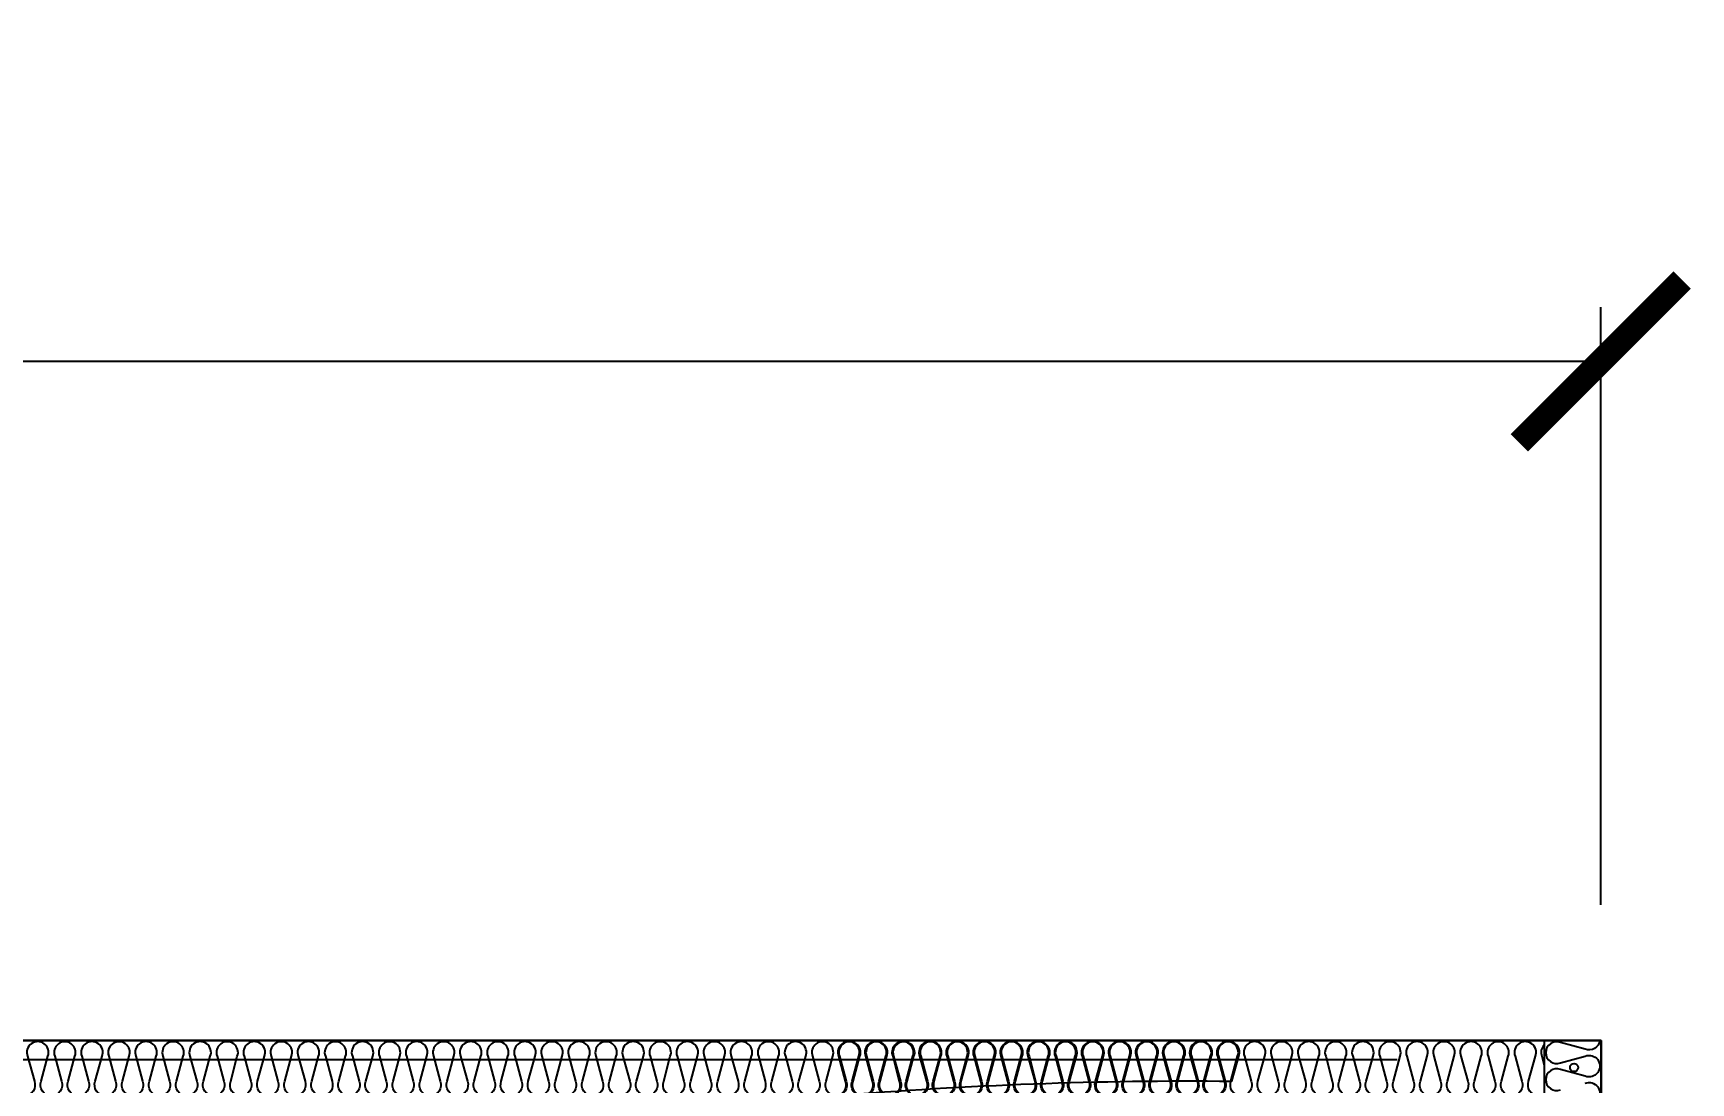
# Model space of a CAD drawing. Header units: millimetres. Extents: x 3692 to 33099, y 2878 to 23673.
# Drawn here: x 9126 to 10348, y 12571 to 13345 of the extents above; entities that cross this region are included whole.
import ezdxf

# ---------------------------------------------------------------- set-up
doc = ezdxf.new("R2010")
doc.units = ezdxf.units.MM
doc.layers.add('SMS', color=220, linetype='Continuous')
doc.layers.add('냉각탑_dim', color=1, linetype='Continuous')
doc.styles.add('HY울릉도L', font='')
doc.styles.get('HY울릉도L').set_extended_font_data('HY울릉도L')
doc.dimstyles.new('성지DIM', dxfattribs={"dimtxt": 3.5, "dimasz": 3, "dimexe": 1, "dimexo": 2.5, "dimgap": 2, "dimtad": 1, "dimdec": 0, "dimzin": 3, "dimdsep": 46, "dimtxsty": 'HY울릉도L', "dimblk": 'ARCHTICK', "dimcen": -2, "dimclrd": 256, "dimclre": 256, "dimclrt": 7, "dimadec": 0, "dimazin": 0, "dimtfac": 1, "dimtdec": 0, "dimtofl": 0, "dimtmove": 0, "dimatfit": 3, "dimfxl": 1, "dimtolj": 1, "dimtzin": 0, "dimlwe": -1, "dimarcsym": 0})

# ---------------------------------------------------------------- blocks, each defined once
blk = doc.blocks.new('_ArchTick')
at = {"color": 0, "linetype": 'ByBlock', "const_width": 0.15}
blk.add_lwpolyline([(-0.5, -0.5), (0.5, 0.5)], dxfattribs=at)
blk = doc.blocks.new('*D327')
at = {"layer": 'Defpoints', "color": 0, "transparency": 16777216}
for p in [(10281.2, 13103.2), (7281.5, 12602.7), (10281.2, 12602.7)]:
    blk.add_point(p, dxfattribs=at)
at = {"layer": '냉각탑_dim', "transparency": 16777216}
for p, q in [((7281.5, 12702.7), (7281.5, 13143.2)), ((10281.2, 12702.7), (10281.2, 13143.2))]:
    blk.add_line(p, q, dxfattribs=at)
at = {"layer": '냉각탑_dim', "lineweight": -2, "transparency": 16777216}
blk.add_line((7281.5, 13103.2), (10281.2, 13103.2), dxfattribs=at)
at = {"layer": '냉각탑_dim', "lineweight": -2, "transparency": 16777216, "xscale": 120, "yscale": 120, "zscale": 120, "rotation": 180}
blk.add_blockref('_ArchTick', (7281.5, 13103.2), dxfattribs=at)
at = {"layer": '냉각탑_dim', "lineweight": -2, "transparency": 16777216, "xscale": 120, "yscale": 120, "zscale": 120}
blk.add_blockref('_ArchTick', (10281.2, 13103.2), dxfattribs=at)
at = {"layer": '냉각탑_dim', "color": 7, "transparency": 16777216, "insert": (8781.3, 13253.2), "char_height": 140, "attachment_point": 5, "style": 'HY울릉도L'}
blk.add_mtext('\\A1;3000', dxfattribs=at)
blk = doc.blocks.new('3')
for p, q in [((9736.5, 12602.7), (7281.5, 12602.7)), ((7472.7, 12602.7), (10131.2, 12602.7)), ((9736.5, 12602.7), (10281.5, 12602.7)), ((10281.5, 12602.7), (10281.5, 9602.7)), ((7486.8, 12588.7), (10131.2, 12588.7))]:
    blk.add_line(p, q)
at = {"color": 7}
for p, q in [((7281.5, 12602.7), (9736.5, 12602.7)), ((10281.5, 12602.7), (9736.5, 12602.7)), ((10239.5, 12602.7), (10239.5, 9682.7)), ((10281.5, 12602.7), (10281.5, 9602.7))]:
    blk.add_line(p, q, dxfattribs=at)
at = {"ltscale": 500}
blk.add_lwpolyline([(7281.5, 12602.7), (10281.2, 12602.7), (10281.2, 9602.7), (7281.5, 9602.7)], close=True, dxfattribs=at)
blk.add_circle((10261.5, 12582.7), 3)
at = {"layer": 'SMS', "color": 5}
for points in [[(9186.9, 12601.5, 0.446849), (9181.4, 12591), (9186.3, 12572.7, -0.524856), (9178.9, 12561.9, -0.524856), (9171.4, 12572.7), (9176.4, 12591, 1.449198), (9161.4, 12591), (9166.4, 12572.7, -0.524856), (9158.9, 12561.9, -0.524856), (9151.5, 12572.7), (9156.4, 12591, 1.449198), (9141.5, 12591), (9146.4, 12572.7, -0.524856), (9139, 12561.9, -0.524856), (9131.5, 12572.7), (9136.5, 12591, 1.449198), (9121.5, 12591), (9126.5, 12572.7, -0.524856), (9119, 12561.9, -0.524856)], [(9765.4, 12601.5, 0.446849), (9759.9, 12591), (9764.9, 12572.7, -0.524856), (9757.4, 12561.9, -0.524856), (9750, 12572.7), (9754.9, 12591, 1.449198), (9740, 12591), (9744.9, 12572.7, -0.524856), (9737.5, 12561.9, -0.524856), (9730, 12572.7), (9735, 12591, 1.449198), (9720, 12591), (9725, 12572.7, -0.524856), (9717.5, 12561.9, -0.524856), (9710.1, 12572.7), (9715, 12591, 1.449198), (9700.1, 12591), (9705, 12572.7, -0.524856), (9697.6, 12561.9, -0.524856), (9690.1, 12572.7), (9695.1, 12591, 1.449198), (9680.1, 12591), (9685.1, 12572.7, -0.524856), (9677.6, 12561.9, -0.524856), (9670.2, 12572.7), (9675.1, 12591, 1.449198), (9660.2, 12591), (9665.1, 12572.7, -0.524856), (9657.7, 12561.9, -0.524856), (9650.2, 12572.7), (9655.2, 12591, 1.449198), (9640.2, 12591), (9645.2, 12572.7, -0.524856), (9637.7, 12561.9, -0.524856), (9630.3, 12572.7), (9635.2, 12591, 1.449198), (9620.3, 12591), (9625.2, 12572.7, -0.524856), (9617.8, 12561.9, -0.524856), (9610.3, 12572.7), (9615.3, 12591, 1.449198), (9600.3, 12591), (9605.3, 12572.7, -0.524856), (9597.8, 12561.9, -0.524856), (9590.4, 12572.7), (9595.3, 12591, 1.449198), (9580.4, 12591), (9585.3, 12572.7, -0.524856), (9577.9, 12561.9, -0.524856), (9570.4, 12572.7), (9575.4, 12591, 1.449198), (9560.4, 12591), (9565.4, 12572.7, -0.524856), (9557.9, 12561.9, -0.524856), (9550.5, 12572.7), (9555.4, 12591, 1.449198), (9540.5, 12591), (9545.4, 12572.7, -0.524856), (9538, 12561.9, -0.524856), (9530.5, 12572.7), (9535.5, 12591, 1.449198), (9520.5, 12591), (9525.5, 12572.7, -0.524856), (9518, 12561.9, -0.524856), (9510.6, 12572.7), (9515.5, 12591, 1.449198), (9500.6, 12591), (9505.5, 12572.7, -0.524856), (9498.1, 12561.9, -0.524856), (9490.6, 12572.7), (9495.6, 12591, 1.449198), (9480.6, 12591), (9485.6, 12572.7, -0.524856), (9478.1, 12561.9, -0.524856), (9470.7, 12572.7), (9475.6, 12591, 1.449198), (9460.7, 12591), (9465.6, 12572.7, -0.524856), (9458.2, 12561.9, -0.524856), (9450.7, 12572.7), (9455.7, 12591, 1.449198), (9440.7, 12591), (9445.7, 12572.7, -0.524856), (9438.2, 12561.9, -0.524856), (9430.8, 12572.7), (9435.7, 12591, 1.449198), (9420.8, 12591), (9425.7, 12572.7, -0.524856), (9418.3, 12561.9, -0.524856), (9410.8, 12572.7), (9415.8, 12591, 1.449198), (9400.8, 12591), (9405.8, 12572.7, -0.524856), (9398.3, 12561.9, -0.524856), (9390.9, 12572.7), (9395.8, 12591, 1.449198), (9380.9, 12591), (9385.8, 12572.7, -0.524856), (9378.4, 12561.9, -0.524856), (9370.9, 12572.7), (9375.9, 12591, 1.449198), (9360.9, 12591), (9365.9, 12572.7, -0.524856), (9358.4, 12561.9, -0.524856), (9351, 12572.7), (9355.9, 12591, 1.449198), (9341, 12591), (9345.9, 12572.7, -0.524856), (9338.5, 12561.9, -0.524856), (9331, 12572.7), (9336, 12591, 1.449198), (9321, 12591), (9326, 12572.7, -0.524856), (9318.5, 12561.9, -0.524856), (9311.1, 12572.7), (9316, 12591, 1.449198), (9301.1, 12591), (9306, 12572.7, -0.524856), (9298.6, 12561.9, -0.524856), (9291.1, 12572.7), (9296.1, 12591, 1.449198), (9281.1, 12591), (9286.1, 12572.7, -0.524856), (9278.6, 12561.9, -0.524856), (9271.2, 12572.7), (9276.1, 12591, 1.449198), (9261.2, 12591), (9266.1, 12572.7, -0.524856), (9258.7, 12561.9, -0.524856), (9251.2, 12572.7), (9256.2, 12591, 1.449198), (9241.2, 12591), (9246.2, 12572.7, -0.524856), (9238.7, 12561.9, -0.524856), (9231.3, 12572.7), (9236.2, 12591, 1.449198), (9221.3, 12591), (9226.2, 12572.7, -0.524856), (9218.8, 12561.9, -0.524856), (9211.3, 12572.7), (9216.3, 12591, 1.449198), (9201.3, 12591), (9206.3, 12572.7, -0.524856), (9198.8, 12561.9, -0.524856), (9191.4, 12572.7), (9196.3, 12591, 1.449198), (9181.4, 12591), (9186.3, 12572.7, -0.524856), (9178.9, 12561.9, -0.417249)], [(9936.2, 12561.9, -0.524856), (9928.8, 12572.7), (9933.7, 12591, 1.449198), (9918.8, 12591), (9923.7, 12572.7, -0.524856), (9916.3, 12561.9, -0.524856), (9908.8, 12572.7), (9913.8, 12591, 1.449198), (9898.8, 12591), (9903.8, 12572.7, -0.524856), (9896.3, 12561.9, -0.524856), (9888.9, 12572.7), (9893.8, 12591, 1.449198), (9878.9, 12591), (9883.8, 12572.7, -0.524856), (9876.4, 12561.9, -0.524856), (9868.9, 12572.7), (9873.9, 12591, 1.449198), (9858.9, 12591), (9863.9, 12572.7, -0.524856), (9856.4, 12561.9, -0.524856), (9849, 12572.7), (9853.9, 12591, 1.449198), (9839, 12591), (9843.9, 12572.7, -0.524856), (9836.5, 12561.9, -0.524856), (9829, 12572.7), (9834, 12591, 1.449198), (9819, 12591), (9824, 12572.7, -0.524856), (9816.5, 12561.9, -0.524856), (9809.1, 12572.7), (9814, 12591, 1.449198), (9799.1, 12591), (9804, 12572.7, -0.524856), (9796.6, 12561.9, -0.524856), (9789.1, 12572.7), (9794.1, 12591, 1.449198), (9779.1, 12591), (9784.1, 12572.7, -0.524856), (9776.6, 12561.9, -0.524856), (9769.2, 12572.7), (9774.1, 12591, 1.449198), (9759.2, 12591), (9764.1, 12572.7, -0.524856), (9756.7, 12561.9, -0.524856), (9749.2, 12572.7), (9754.2, 12591, 1.449198), (9739.2, 12591), (9744.2, 12572.7, -0.524856), (9736.7, 12561.9, -0.524856), (9729.3, 12572.7), (9734.2, 12591, 1.449198), (9719.3, 12591), (9724.2, 12572.7, -0.524856), (9716.8, 12561.9, -0.023554), (10009.3, 12572.7), (10014.3, 12591, 1.449198), (9999.3, 12591), (10004.3, 12572.7, -0.524856), (9996.8, 12561.9, -0.524856), (9989.4, 12572.7), (9994.3, 12591, 1.449198), (9979.4, 12591), (9984.3, 12572.7, -0.524856), (9976.9, 12561.9, -0.524856), (9969.4, 12572.7), (9974.4, 12591, 1.449198), (9959.4, 12591), (9964.4, 12572.7, -0.524856), (9956.9, 12561.9, -0.524856), (9949.5, 12572.7), (9954.4, 12591, 1.449198), (9939.5, 12591), (9944.4, 12572.7, -0.524856), (9937, 12561.9, -0.524856), (9929.5, 12572.7), (9934.5, 12591, 1.449198), (9919.5, 12591), (9924.5, 12572.7, -0.524856), (9917, 12561.9, -0.524856), (9909.6, 12572.7), (9914.5, 12591, 1.449198), (9899.6, 12591), (9904.5, 12572.7, -0.524856), (9897.1, 12561.9, -0.524856), (9889.6, 12572.7), (9894.6, 12591, 1.449198), (9879.6, 12591), (9884.6, 12572.7, -0.524856), (9877.1, 12561.9, -0.524856), (9869.7, 12572.7), (9874.6, 12591, 1.449198), (9859.7, 12591), (9864.6, 12572.7, -0.524856), (9857.2, 12561.9, -0.524856), (9849.7, 12572.7), (9854.7, 12591, 1.449198), (9839.7, 12591), (9844.7, 12572.7, -0.524856), (9837.2, 12561.9, -0.524856), (9829.8, 12572.7), (9834.7, 12591, 1.449198), (9819.8, 12591), (9824.7, 12572.7, -0.524856), (9817.3, 12561.9, -0.524856), (9809.8, 12572.7), (9814.8, 12591, 1.449198), (9799.8, 12591), (9804.8, 12572.7, -0.524856), (9797.3, 12561.9, -0.524856), (9789.9, 12572.7), (9794.8, 12591, 1.449198), (9779.9, 12591), (9784.8, 12572.7, -0.524856), (9777.4, 12561.9, -0.524856), (9769.9, 12572.7), (9774.9, 12591, 1.449198), (9759.9, 12591), (9764.9, 12572.7, -0.524856), (9757.4, 12561.9, -0.417249)], [(10235.5, 12561.9, -0.524856), (10228, 12572.7), (10233, 12591, 1.449198), (10218, 12591), (10223, 12572.7, -0.524856), (10215.5, 12561.9, -0.524856), (10208.1, 12572.7), (10213, 12591, 1.449198), (10198.1, 12591), (10203, 12572.7, -0.524856), (10195.6, 12561.9, -0.524856), (10188.1, 12572.7), (10193.1, 12591, 1.449198), (10178.1, 12591), (10183.1, 12572.7, -0.524856), (10175.6, 12561.9, -0.524856), (10168.2, 12572.7), (10173.1, 12591, 1.449198), (10158.2, 12591), (10163.1, 12572.7, -0.524856), (10155.7, 12561.9, -0.524856), (10148.2, 12572.7), (10153.2, 12591, 1.449198), (10138.2, 12591), (10143.2, 12572.7, -0.524856), (10135.7, 12561.9, -0.524856), (10128.3, 12572.7), (10133.2, 12591, 1.449198), (10118.3, 12591), (10123.2, 12572.7, -0.524856), (10115.8, 12561.9, -0.524856), (10108.3, 12572.7), (10113.3, 12591, 1.449198), (10098.3, 12591), (10103.3, 12572.7, -0.524856), (10095.8, 12561.9, -0.524856), (10088.4, 12572.7), (10093.3, 12591, 1.449198), (10078.4, 12591), (10083.3, 12572.7, -0.524856), (10075.9, 12561.9, -0.524856), (10068.4, 12572.7), (10073.4, 12591, 1.449198), (10058.4, 12591), (10063.4, 12572.7, -0.524856), (10055.9, 12561.9, -0.524856), (10048.5, 12572.7), (10053.4, 12591, 1.449198), (10038.5, 12591), (10043.4, 12572.7, -0.524856), (10036, 12561.9, -0.524856), (10028.5, 12572.7), (10033.5, 12591, 1.449198), (10018.5, 12591), (10023.5, 12572.7, -0.524856), (10016, 12561.9, -0.524856), (10008.6, 12572.7), (10013.5, 12591, 1.449198), (9998.6, 12591), (10003.5, 12572.7, -0.524856), (9996.1, 12561.9, -0.524856), (9988.6, 12572.7), (9993.6, 12591, 1.449198), (9978.6, 12591), (9983.6, 12572.7, -0.524856), (9976.1, 12561.9, -0.524856), (9968.7, 12572.7), (9973.6, 12591, 1.449198), (9958.7, 12591), (9963.6, 12572.7, -0.524856), (9956.2, 12561.9, -0.524856), (9948.7, 12572.7), (9953.7, 12591, 1.449198), (9938.7, 12591), (9943.7, 12572.7, -0.524856), (9936.2, 12561.9, -0.417249)], [(10239.5, 12599.4, 0.2951), (10237.7, 12591), (10239.5, 12584.3)], [(10280.4, 12602.7, -0.487644), (10269.7, 12596.2), (10251.4, 12601.2, 0.524856), (10240.6, 12593.7, 0.524856), (10251.4, 12586.2), (10269.7, 12591.2, -1.449198), (10269.7, 12576.3), (10251.4, 12581.2, 0.524856), (10240.6, 12573.8, 0.524856), (10251.4, 12566.3)], [(10269.7, 12571.2, -1.449198), (10269.7, 12556.3)]]:
    blk.add_lwpolyline(points, format="xyb", dxfattribs=at)

msp = doc.modelspace()

# ---------------------------------------------------------------- block references
msp.add_blockref('3', (0, 0))

# ---------------------------------------------------------------- dimensions: what is measured, and where the dimension line sits
at = {"layer": '냉각탑_dim'}
dim = msp.add_linear_dim(base=(10281.2, 13103.2), p1=(7281.5, 12602.7), p2=(10281.2, 12602.7), dimstyle='성지DIM', override={"dimscale": 40}, dxfattribs=at)
dim.commit()
dim.dimension.update_dxf_attribs({"geometry": '*D327', "text_midpoint": (8781.3, 13253.2)})

doc.saveas('drawing.dxf')
